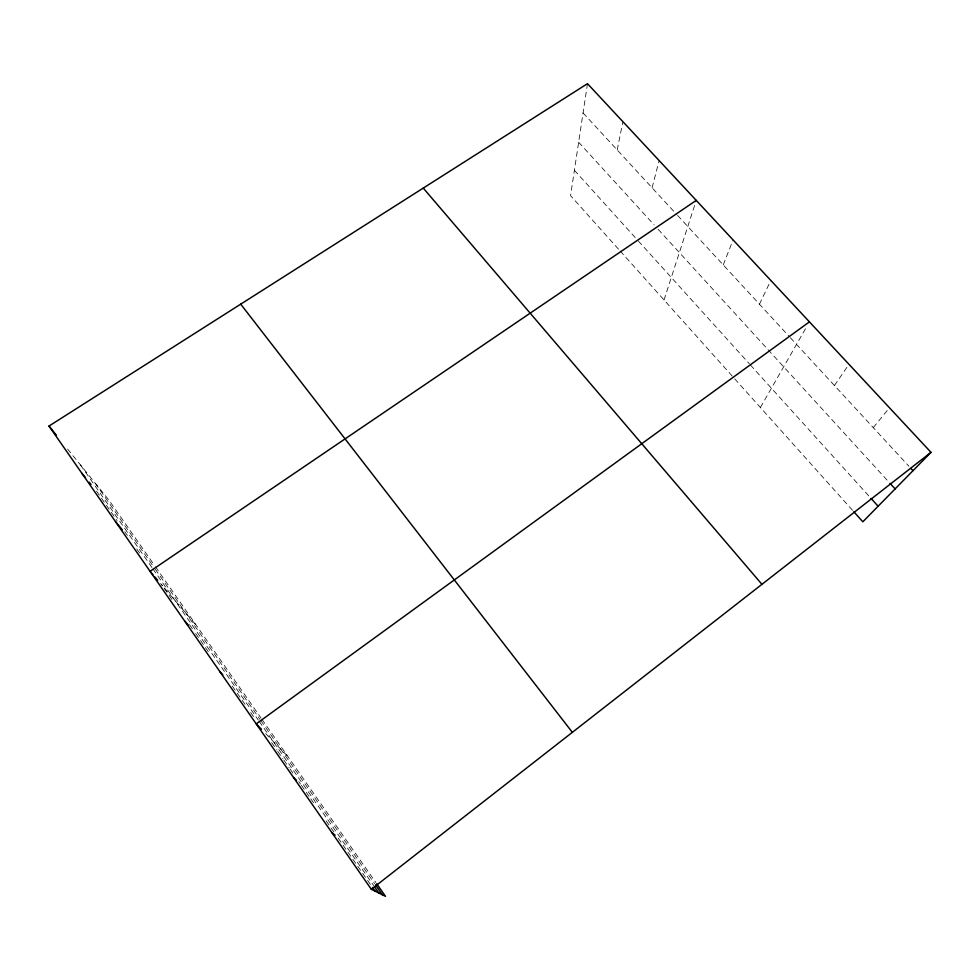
<?xml version="1.0" encoding="UTF-8"?>
<svg xmlns="http://www.w3.org/2000/svg" width="980" height="980" viewBox="0 0 980 980"><rect width="100%" height="100%" fill="white"/><g stroke="black" fill="none" stroke-linecap="round" stroke-linejoin="round"><path stroke-width="0.73" stroke-dasharray="4.9 3.68" d="M587.486 83.668L570.568 195.669L619.188 249.925M617.192 149.952L622.9 121.679M652.092 187.793L659.136 160.573M664.036 299.966L696.241 200.386M723.228 264.918L733.089 239.941M759.463 304.217L770.819 280.427M760.382 407.484L805.634 328.496M834.446 385.52L848.986 364.315M873.266 427.611L889.497 407.79M265.703 733.653L287.851 756.462M583.063 112.933L676.567 214.338M677.596 215.441L789.317 336.581M790.346 337.708L908.913 466.272M578.641 142.222L654.138 224.922M658.18 229.345L887.929 481.033M574.403 170.275L635.297 237.638M638.335 240.994L749.382 363.825M750.374 364.94L870.032 497.301M620.193 251.039L852.87 510.69M160.549 583.578L162.447 585.795L160.732 583.345M164.334 588L196.649 625.804M67.571 448.999L108.768 499.91L154.644 565.619M155.502 566.857L261.084 718.12M261.954 719.357L375.855 882.527M95.379 483.373L153.542 566.746M155.269 569.221L259.908 719.234M260.79 720.484L374.568 883.592M80.483 464.961L152.084 567.677M152.954 568.927L258.353 720.153M259.21 721.39L373.674 885.614M96.542 491.164L117.086 520.662M124.791 531.736L127.363 535.423M136.784 548.935L140.201 553.859M164.199 588.306L172.064 599.601M189.544 624.713L193.036 629.736M195.669 633.497L208.764 652.312M232.346 686.172L245.453 704.988M250.684 712.509L254.188 717.532M271.656 742.62L276.911 750.153M277.781 751.415L283.024 758.949M283.906 760.198L289.149 767.732M290.019 768.994L293.522 774.016M298.765 781.55L300.517 784.061M301.375 785.286L309.937 797.585M310.783 798.81L314.213 803.723M326.193 820.934L335.613 834.446M338.174 838.145L371.677 886.239"/><path stroke-width="1.47" d="M376.724 883.776L385.495 896.333L371.31 889.289L49 426.055L587.486 83.668L931 452.344L862.829 521.801L853.862 511.793M371.31 889.289L931 452.344M809.431 321.869L256.233 723.889L261.501 729.316M696.241 200.386L150.075 571.328L152.929 574.672M331.889 832.633L335.148 835.193M293.547 777.52L296.536 780.325M910.959 468.477L912.993 470.682M219.912 671.692L222.852 674.902M889.987 483.287L895.12 488.91M871.048 498.416L878.105 506.231M184.534 620.855L188.577 625.448M423.262 188.087L761.938 584.325M154.84 576.902L157.694 580.234M115.505 521.63L122.292 529.764M81.818 473.23L85.505 477.713M89.18 482.197L91.017 484.439M49 426.055L56.436 435.243M240.713 304.155L572.345 732.33M375.426 884.842L382.359 894.777M374.532 886.851L378.844 893.025M372.535 887.476L375.107 891.175"/></g></svg>
